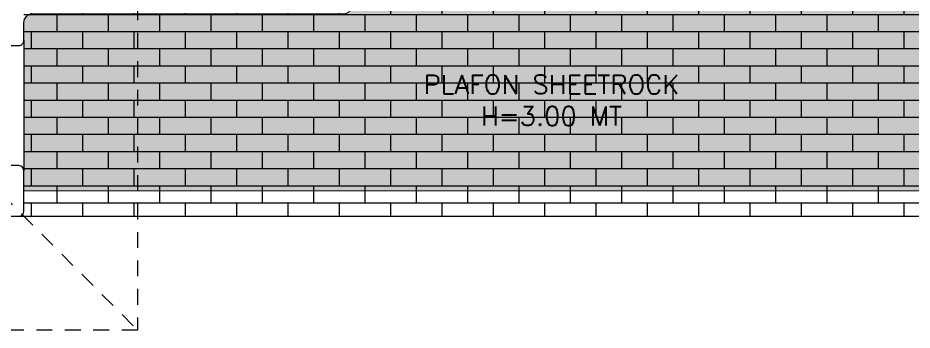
# Model space of a CAD drawing. Header units: metres. Extents: x 8 to 2416, y -346 to 476.
# Drawn here: x 127.32 to 134.4, y -113.93 to -111.46 of the extents above; entities that cross this region are included whole.
import ezdxf

# ---------------------------------------------------------------- set-up
doc = ezdxf.new("R2010")
doc.units = ezdxf.units.M
doc.linetypes.add('0', pattern=[0])
doc.linetypes.add('HIDDEN2', pattern=[0.1875, 0.125, -0.0625])
doc.layers.get('0').update_dxf_attribs({"color": 250, "linetype": '0', "lineweight": 20})
for name, color, linetype, lineweight in [('A-WALL', 250, 'Continuous', 20), ('baños', 140, 'Continuous', 0), ('piso', 253, 'Continuous', 0), ('PLAFON', 253, 'Continuous', 5), ('PLAFON-MADERA', 33, 'Continuous', 5), ('textos', 7, 'Continuous', 0)]:
    doc.layers.add(name, color=color, linetype=linetype, lineweight=lineweight)
doc.layers.add('hatch piso', color=253, linetype='Continuous', lineweight=0, transparency=0.7)
doc.layers.add('Techos 1', color=7, linetype='HIDDEN2', lineweight=9, true_color=0x42391a)
doc.styles.get("Standard").update_dxf_attribs({"font": 'arial.ttf', "height": 0.1875})

# ---------------------------------------------------------------- blocks, each defined once
blk = doc.blocks.new('PL BASE 1N NASAS 09')
at = {"layer": 'A-WALL'}
blk.add_lwpolyline([(-115.9416182694311, -52.69971880325252), (-114.6710908431426, -52.69971880325274, -0.4140857397197507), (-114.6310908469521, -52.73970134591097), (-114.6306020260978, -53.8597362605948, 0.4140857397197523), (-114.5906020299073, -53.89971880325302), (-114.4704910777573, -53.89971880325302, 0.4154285380024995), (-114.4304914216101, -53.85955294758179), (-114.4310712337411, -53.71971880325267, -0.4142135623730677), (-114.3610712337411, -53.64971880325267), (-113.6510712337412, -53.64971880325267)], format="xyb", dxfattribs=at)
blk.add_lwpolyline([(-114.6710712337411, -55.04971880325276), (-116.9910636228577, -55.04971880325282, 0.4142135623730878), (-117.0310636228577, -55.08971880325281), (-117.0310636228577, -55.20971880325275, 0.414213562373095), (-116.9910636228577, -55.24971880325275), (-114.4710712337411, -55.24971880325275, 0.414213562373095), (-114.4310712337411, -55.20971880325275), (-114.4310712337411, -54.8897188032527, 0.414213562373095), (-114.4710712337411, -54.8497188032527), (-114.5910712337411, -54.8497188032527, 0.414213562373095), (-114.6310712337411, -54.8897188032527), (-114.6310712337411, -55.00971880325276, -0.4142135623730878)], format="xyb", close=True, dxfattribs=at)
at = {"layer": 'piso'}
for p, q in [((-114.4304914216101, -53.85955294758179), (-114.4310553393956, -54.8897188032527)), ((-114.4710712337411, -55.24971880325275), (-106.3910712337406, -55.24971880325269))]:
    blk.add_line(p, q, dxfattribs=at)
at = {"layer": 'Techos 1'}
for p, q in [((-113.5310712337411, -47.94971880325273), (-113.5310712337411, -56.1497188032528)), ((-117.6310712337414, -52.04971880325255), (-113.5310712337411, -56.14971880325268)), ((-113.5310712337411, -56.1497188032528), (-123.3310712337411, -56.14979643551813))]:
    blk.add_line(p, q, dxfattribs=at)
blk = doc.blocks.new('PL MUEBLES 1N NASAS 09')
at = {"layer": 'hatch piso'}
h = blk.add_hatch(dxfattribs=at)
h.set_pattern_fill('AR-BRSTD', color=256, scale=0.002)
h.set_pattern_definition([(0, (-12.57728197137635, 39.35899722766072), (0, 0.1354836), []), (90, (-12.57728197137635, 39.35899722766072), (-0.2032, 0.1354836), [0.1354836, -0.1354836])])
h.paths.add_polyline_path([(47.83047333544062, 32.95899722776375), (47.83047333544062, 34.55899722776377), (50.43047333544052, 34.55899722776377), (50.43047333544064, 34.75899722776381), (55.83047333544118, 34.75899722776381), (55.82906068858608, 32.95899722776375)])
at = {"layer": 'baños'}
blk.add_blockref('PL BASE 1N NASAS 09', (162.2615445691817, 88.20329366328178), dxfattribs=at)

msp = doc.modelspace()

# ---------------------------------------------------------------- hatches: boundary and pattern name
at = {"layer": 'PLAFON', "transparency": 33554477}
h = msp.add_hatch(color=256, dxfattribs=at)
h.dxf.hatch_style = 1
edge = h.paths.add_edge_path()
edge.add_line((127.4266719004069, -111.4308196193803), (129.8970652003806, -111.4300437773475))
edge.add_arc((129.8970649727963, -111.3600437773479), 0.06999999999997945, 270.0001862802678, 360.0000000000117)
edge.add_line((129.9670649727963, -111.3600437773479), (129.9670649727964, -111.2300437773478))
edge.add_line((129.9670649727964, -111.2300437773478), (135.3670649727968, -111.2300437773479))
edge.add_line((135.3670649727968, -111.2300437773479), (135.3670649727968, -112.8284874804682))
edge.add_line((135.3670649727968, -112.8284874804682), (127.3672988944587, -112.830050184254))
edge.add_line((127.3672988944587, -112.830050184254), (127.3672988944584, -111.494325883212))
edge.add_arc((127.4370649727964, -111.5000437773478), 0.07000000000003602, 98.53841390678912, 175.3146197077934, ccw=False)

# ---------------------------------------------------------------- linework, layer by layer
at = {"layer": 'PLAFON-MADERA', "const_width": 0.008}
msp.add_lwpolyline([(127.4266719004069, -111.4308196193803), (129.8970652003806, -111.4300437773475, 0.4142126101178693), (129.9670649727963, -111.3600437773479), (129.9670649727964, -111.2300437773478), (135.3670649727968, -111.2300437773479), (135.3670649727968, -112.8284874804682), (127.3672988944587, -112.830050184254), (127.3672988944584, -111.494325883212, -0.3481204360965278), (127.4266719004069, -111.4308196193803)], format="xyb", dxfattribs=at)

# ---------------------------------------------------------------- block references
msp.add_blockref('PL MUEBLES 1N NASAS 09', (79.53659163735574, -145.9836186373769))

# ---------------------------------------------------------------- texts
at = {"layer": 'textos', "color": 5, "insert": (132.910806398591, -112.3139097451898), "char_height": 0.15, "width": 2.732502762071476, "attachment_point": 9}
msp.add_mtext('\\pxqc;{\\Fromans|c0;PLAFON SHEETROCK\\PH=3.00 MT}', dxfattribs=at)

doc.saveas('drawing.dxf')
